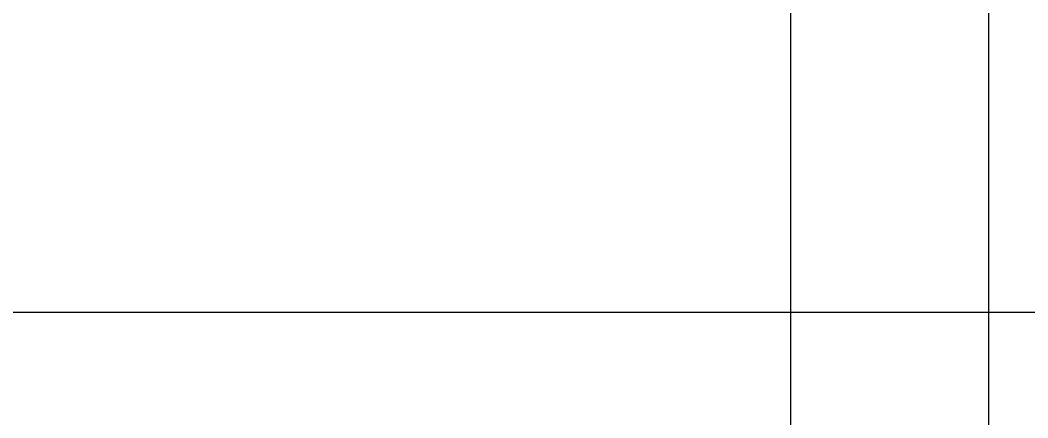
# Model space of a CAD drawing. Extents: x 0 to 1128, y 0 to 827.
# Drawn here: x 174.6 to 296.8, y 315 to 363.3 of the extents above; entities that cross this region are included whole.
import ezdxf

# ---------------------------------------------------------------- set-up
doc = ezdxf.new("R2010")
doc.units = 0
doc.header["$LTSCALE"] = 10
doc.header["$MEASUREMENT"] = 0
doc.header["$PDMODE"] = 3
doc.header["$PDSIZE"] = -10
doc.layers.get('0').update_dxf_attribs({"linetype": 'CONTINUOUS'})
doc.layers.get('DEFPOINTS').update_dxf_attribs({"linetype": 'CONTINUOUS'})
doc.layers.add('PDF_형상', color=7, linetype='CONTINUOUS')
doc.styles.add('Daelim Dimension', font='NanumGothic.ttf')
doc.dimstyles.new('DEFAULT', dxfattribs={"dimscale": 2, "dimtxt": 2, "dimasz": 2, "dimexe": 0, "dimexo": 2, "dimgap": 1, "dimtad": 1, "dimdec": 0, "dimzin": 9, "dimdsep": 46, "dimtxsty": 'Daelim Dimension', "dimcen": 0.5, "dimclrd": 5, "dimclre": 5, "dimclrt": 256, "dimadec": 1, "dimazin": 0, "dimtfac": 1, "dimtdec": 0, "dimtix": 1, "dimtmove": 0, "dimatfit": 3, "dimfxl": 0, "dimtolj": 1, "dimtzin": 1, "dimlwd": 9, "dimlwe": 9, "dimarcsym": 0})

# ---------------------------------------------------------------- blocks, each defined once
blk = doc.blocks.new('*D27')
at = {"color": 5, "lineweight": 9, "ltscale": 0.5}
for p, q in [((138.69, 262.49), (138.69, 327.84)), ((142.69, 327.84), (417.4, 327.84)), ((421.4, 262.49), (421.4, 327.84))]:
    blk.add_line(p, q, dxfattribs=at)
at = {"color": 5, "ltscale": 0.5}
for points in [[(142.69, 328.51), (142.69, 327.18), (138.69, 327.84)], [(417.4, 328.51), (417.4, 327.18), (421.4, 327.84)]]:
    blk.add_solid(points, dxfattribs=at)
at = {"layer": 'DEFPOINTS', "color": 0, "ltscale": 0.5}
for p in [(421.4, 327.84), (138.69, 258.49), (421.4, 258.49)]:
    blk.add_point(p, dxfattribs=at)
at = {"color": 7, "ltscale": 0.5, "insert": (315.5, 335.29), "char_height": 10, "attachment_point": 5, "style": 'Daelim Dimension'}
blk.add_mtext('\\A1;283', dxfattribs=at)

msp = doc.modelspace()

# ---------------------------------------------------------------- linework, layer by layer
at = {"layer": 'PDF_형상', "lineweight": 5}
msp.add_lwpolyline([(268.05, 265.69), (268.05, 482.02, 0.071942), (268.54, 478.6)], format="xyb", dxfattribs=at)
msp.add_lwpolyline([(292.05, 265.69), (292.05, 481.91)], dxfattribs=at)

# ---------------------------------------------------------------- dimensions: what is measured, and where the dimension line sits
at = {"color": 5, "ltscale": 0.5}
dim = msp.add_linear_dim(base=(421.4, 327.84), p1=(138.69, 258.49), p2=(421.4, 258.49), dimstyle='DEFAULT', override={"dimtxt": 5, "dimclrt": 7}, dxfattribs=at)
dim.commit()
dim.dimension.update_dxf_attribs({"geometry": '*D27', "text_midpoint": (315.5, 327.84), "dimtype": 160})

doc.saveas('drawing.dxf')
